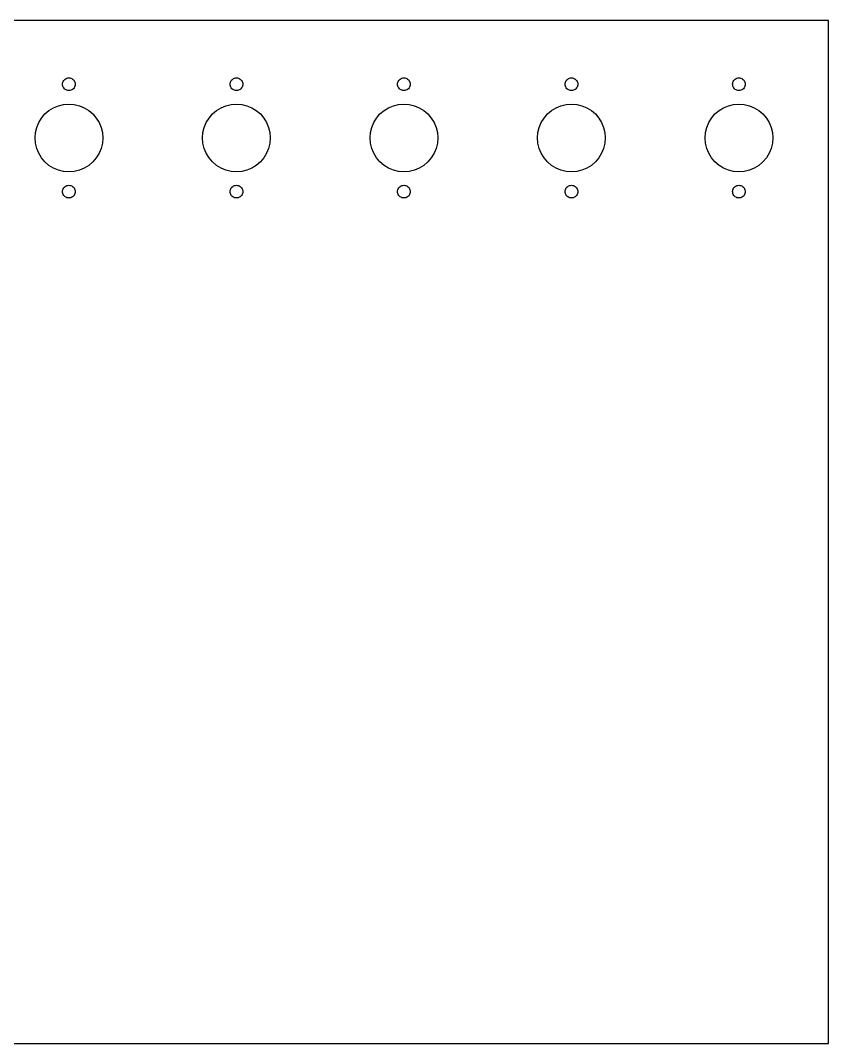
# Model space of a CAD drawing. Header units: metres. Extents: x 0 to 456, y 0 to 305.
# Drawn here: x 215.2 to 456, y 0 to 304.8 of the extents above; entities that cross this region are included whole.
import ezdxf

# ---------------------------------------------------------------- set-up
doc = ezdxf.new("R2010")
doc.units = ezdxf.units.M

msp = doc.modelspace()

# ---------------------------------------------------------------- linework, layer by layer
for p, q in [((456, 304.8), (0, 304.8)), ((456, 0), (456, 304.8)), ((227.853, 286.384), (227.966, 286.658)), ((227.966, 286.658), (228.121, 286.911)), ((228.121, 286.911), (228.314, 287.136)), ((228.314, 287.136), (228.539, 287.329)), ((228.539, 287.329), (228.792, 287.484)), ((228.792, 287.484), (229.066, 287.597)), ((229.066, 287.597), (229.354, 287.666)), ((229.354, 287.666), (229.65, 287.69)), ((229.65, 287.69), (229.946, 287.666)), ((229.946, 287.666), (230.234, 287.597)), ((230.234, 287.597), (230.508, 287.484)), ((230.508, 287.484), (230.761, 287.329)), ((230.761, 287.329), (230.986, 287.136)), ((230.986, 287.136), (231.179, 286.911)), ((231.179, 286.911), (231.334, 286.658)), ((231.334, 286.658), (231.447, 286.384)), ((277.765, 286.384), (277.879, 286.658)), ((277.879, 286.658), (278.034, 286.911)), ((278.034, 286.911), (278.226, 287.136)), ((278.226, 287.136), (278.452, 287.329)), ((278.452, 287.329), (278.705, 287.484)), ((278.705, 287.484), (278.979, 287.597)), ((278.979, 287.597), (279.267, 287.666)), ((279.267, 287.666), (279.562, 287.69)), ((279.562, 287.69), (279.858, 287.666)), ((279.858, 287.666), (280.146, 287.597)), ((280.146, 287.597), (280.42, 287.484)), ((280.42, 287.484), (280.673, 287.329)), ((280.673, 287.329), (280.899, 287.136)), ((280.899, 287.136), (281.091, 286.911)), ((281.091, 286.911), (281.246, 286.658)), ((281.246, 286.658), (281.36, 286.384)), ((327.678, 286.384), (327.791, 286.658)), ((327.791, 286.658), (327.946, 286.911)), ((327.946, 286.911), (328.139, 287.136)), ((328.139, 287.136), (328.364, 287.329)), ((328.364, 287.329), (328.617, 287.484)), ((328.617, 287.484), (328.891, 287.597)), ((328.891, 287.597), (329.179, 287.666)), ((329.179, 287.666), (329.475, 287.69)), ((329.475, 287.69), (329.771, 287.666)), ((329.771, 287.666), (330.059, 287.597)), ((330.059, 287.597), (330.333, 287.484)), ((330.333, 287.484), (330.586, 287.329)), ((330.586, 287.329), (330.811, 287.136)), ((330.811, 287.136), (331.004, 286.911)), ((331.004, 286.911), (331.159, 286.658)), ((331.159, 286.658), (331.272, 286.384)), ((377.59, 286.384), (377.704, 286.658)), ((377.704, 286.658), (377.859, 286.911)), ((377.859, 286.911), (378.051, 287.136)), ((378.051, 287.136), (378.277, 287.329)), ((378.277, 287.329), (378.53, 287.484)), ((378.53, 287.484), (378.804, 287.597)), ((378.804, 287.597), (379.092, 287.666)), ((379.092, 287.666), (379.387, 287.69)), ((379.387, 287.69), (379.683, 287.666)), ((379.683, 287.666), (379.971, 287.597)), ((379.971, 287.597), (380.245, 287.484)), ((380.245, 287.484), (380.498, 287.329)), ((380.498, 287.329), (380.724, 287.136)), ((380.724, 287.136), (380.916, 286.911)), ((380.916, 286.911), (381.071, 286.658)), ((381.071, 286.658), (381.185, 286.384)), ((427.503, 286.384), (427.616, 286.658)), ((427.616, 286.658), (427.771, 286.911)), ((427.771, 286.911), (427.964, 287.136)), ((427.964, 287.136), (428.189, 287.329)), ((428.189, 287.329), (428.442, 287.484)), ((428.442, 287.484), (428.716, 287.597)), ((428.716, 287.597), (429.004, 287.666)), ((429.004, 287.666), (429.3, 287.69)), ((429.3, 287.69), (429.596, 287.666)), ((429.596, 287.666), (429.884, 287.597)), ((429.884, 287.597), (430.158, 287.484)), ((430.158, 287.484), (430.411, 287.329)), ((430.411, 287.329), (430.636, 287.136)), ((430.636, 287.136), (430.829, 286.911)), ((430.829, 286.911), (430.984, 286.658)), ((430.984, 286.658), (431.097, 286.384)), ((227.76, 285.8), (227.784, 286.096)), ((227.784, 285.504), (227.76, 285.8)), ((227.784, 286.096), (227.853, 286.384)), ((227.853, 285.216), (227.784, 285.504)), ((227.966, 284.942), (227.853, 285.216)), ((228.121, 284.689), (227.966, 284.942)), ((228.314, 284.464), (228.121, 284.689)), ((228.539, 284.271), (228.314, 284.464)), ((228.792, 284.116), (228.539, 284.271)), ((229.066, 284.003), (228.792, 284.116)), ((229.354, 283.934), (229.066, 284.003)), ((229.65, 283.91), (229.354, 283.934)), ((229.946, 283.934), (229.65, 283.91)), ((230.234, 284.003), (229.946, 283.934)), ((230.508, 284.116), (230.234, 284.003)), ((230.761, 284.271), (230.508, 284.116)), ((230.986, 284.464), (230.761, 284.271)), ((231.179, 284.689), (230.986, 284.464)), ((231.334, 284.942), (231.179, 284.689)), ((231.447, 285.216), (231.334, 284.942)), ((231.447, 286.384), (231.516, 286.096)), ((231.516, 285.504), (231.447, 285.216)), ((231.516, 286.096), (231.54, 285.8)), ((231.54, 285.8), (231.516, 285.504)), ((277.673, 285.8), (277.696, 286.096)), ((277.696, 285.504), (277.673, 285.8)), ((277.696, 286.096), (277.765, 286.384)), ((277.765, 285.216), (277.696, 285.504)), ((277.879, 284.942), (277.765, 285.216)), ((278.034, 284.689), (277.879, 284.942)), ((278.226, 284.464), (278.034, 284.689)), ((278.452, 284.271), (278.226, 284.464)), ((278.705, 284.116), (278.452, 284.271)), ((278.979, 284.003), (278.705, 284.116)), ((279.267, 283.934), (278.979, 284.003)), ((279.562, 283.91), (279.267, 283.934)), ((279.858, 283.934), (279.562, 283.91)), ((280.146, 284.003), (279.858, 283.934)), ((280.42, 284.116), (280.146, 284.003)), ((280.673, 284.271), (280.42, 284.116)), ((280.899, 284.464), (280.673, 284.271)), ((281.091, 284.689), (280.899, 284.464)), ((281.246, 284.942), (281.091, 284.689)), ((281.36, 285.216), (281.246, 284.942)), ((281.36, 286.384), (281.429, 286.096)), ((281.429, 285.504), (281.36, 285.216)), ((281.429, 286.096), (281.452, 285.8)), ((281.452, 285.8), (281.429, 285.504)), ((327.585, 285.8), (327.609, 286.096)), ((327.609, 285.504), (327.585, 285.8)), ((327.609, 286.096), (327.678, 286.384)), ((327.678, 285.216), (327.609, 285.504)), ((327.791, 284.942), (327.678, 285.216)), ((327.946, 284.689), (327.791, 284.942)), ((328.139, 284.464), (327.946, 284.689)), ((328.364, 284.271), (328.139, 284.464)), ((328.617, 284.116), (328.364, 284.271)), ((328.891, 284.003), (328.617, 284.116)), ((329.179, 283.934), (328.891, 284.003)), ((329.475, 283.91), (329.179, 283.934)), ((329.771, 283.934), (329.475, 283.91)), ((330.059, 284.003), (329.771, 283.934)), ((330.333, 284.116), (330.059, 284.003)), ((330.586, 284.271), (330.333, 284.116)), ((330.811, 284.464), (330.586, 284.271)), ((331.004, 284.689), (330.811, 284.464)), ((331.159, 284.942), (331.004, 284.689)), ((331.272, 285.216), (331.159, 284.942)), ((331.272, 286.384), (331.341, 286.096)), ((331.341, 285.504), (331.272, 285.216)), ((331.341, 286.096), (331.365, 285.8)), ((331.365, 285.8), (331.341, 285.504)), ((377.498, 285.8), (377.521, 286.096)), ((377.521, 285.504), (377.498, 285.8)), ((377.521, 286.096), (377.59, 286.384)), ((377.59, 285.216), (377.521, 285.504)), ((377.704, 284.942), (377.59, 285.216)), ((377.859, 284.689), (377.704, 284.942)), ((378.051, 284.464), (377.859, 284.689)), ((378.277, 284.271), (378.051, 284.464)), ((378.53, 284.116), (378.277, 284.271)), ((378.804, 284.003), (378.53, 284.116)), ((379.092, 283.934), (378.804, 284.003)), ((379.387, 283.91), (379.092, 283.934)), ((379.683, 283.934), (379.387, 283.91)), ((379.971, 284.003), (379.683, 283.934)), ((380.245, 284.116), (379.971, 284.003)), ((380.498, 284.271), (380.245, 284.116)), ((380.724, 284.464), (380.498, 284.271)), ((380.916, 284.689), (380.724, 284.464)), ((381.071, 284.942), (380.916, 284.689)), ((381.185, 285.216), (381.071, 284.942)), ((381.185, 286.384), (381.254, 286.096)), ((381.254, 285.504), (381.185, 285.216)), ((381.254, 286.096), (381.277, 285.8)), ((381.277, 285.8), (381.254, 285.504)), ((427.41, 285.8), (427.434, 286.096)), ((427.434, 285.504), (427.41, 285.8)), ((427.434, 286.096), (427.503, 286.384)), ((427.503, 285.216), (427.434, 285.504)), ((427.616, 284.942), (427.503, 285.216)), ((427.771, 284.689), (427.616, 284.942)), ((427.964, 284.464), (427.771, 284.689)), ((428.189, 284.271), (427.964, 284.464)), ((428.442, 284.116), (428.189, 284.271)), ((428.716, 284.003), (428.442, 284.116)), ((429.004, 283.934), (428.716, 284.003)), ((429.3, 283.91), (429.004, 283.934)), ((429.596, 283.934), (429.3, 283.91)), ((429.884, 284.003), (429.596, 283.934)), ((430.158, 284.116), (429.884, 284.003)), ((430.411, 284.271), (430.158, 284.116)), ((430.636, 284.464), (430.411, 284.271)), ((430.829, 284.689), (430.636, 284.464)), ((430.984, 284.942), (430.829, 284.689)), ((431.097, 285.216), (430.984, 284.942)), ((431.097, 286.384), (431.166, 286.096)), ((431.166, 285.504), (431.097, 285.216)), ((431.166, 286.096), (431.19, 285.8)), ((431.19, 285.8), (431.166, 285.504)), ((222.512, 276.938), (223.717, 277.967)), ((223.717, 277.967), (225.067, 278.794)), ((225.067, 278.794), (226.531, 279.4)), ((226.531, 279.4), (228.071, 279.77)), ((228.071, 279.77), (229.65, 279.894)), ((229.65, 279.894), (231.229, 279.77)), ((231.229, 279.77), (232.769, 279.4)), ((232.769, 279.4), (234.233, 278.794)), ((234.233, 278.794), (235.583, 277.967)), ((235.583, 277.967), (236.788, 276.938)), ((272.425, 276.938), (273.629, 277.967)), ((273.629, 277.967), (274.98, 278.794)), ((274.98, 278.794), (276.443, 279.4)), ((276.443, 279.4), (277.983, 279.77)), ((277.983, 279.77), (279.562, 279.894)), ((279.562, 279.894), (281.142, 279.77)), ((281.142, 279.77), (282.682, 279.4)), ((282.682, 279.4), (284.145, 278.794)), ((284.145, 278.794), (285.496, 277.967)), ((285.496, 277.967), (286.7, 276.938)), ((322.337, 276.938), (323.542, 277.967)), ((323.542, 277.967), (324.892, 278.794)), ((324.892, 278.794), (326.356, 279.4)), ((326.356, 279.4), (327.896, 279.77)), ((327.896, 279.77), (329.475, 279.894)), ((329.475, 279.894), (331.054, 279.77)), ((331.054, 279.77), (332.594, 279.4)), ((332.594, 279.4), (334.058, 278.794)), ((334.058, 278.794), (335.408, 277.967)), ((335.408, 277.967), (336.613, 276.938)), ((372.25, 276.938), (373.454, 277.967)), ((373.454, 277.967), (374.805, 278.794)), ((374.805, 278.794), (376.268, 279.4)), ((376.268, 279.4), (377.808, 279.77)), ((377.808, 279.77), (379.387, 279.894)), ((379.387, 279.894), (380.967, 279.77)), ((380.967, 279.77), (382.507, 279.4)), ((382.507, 279.4), (383.97, 278.794)), ((383.97, 278.794), (385.321, 277.967)), ((385.321, 277.967), (386.525, 276.938)), ((422.162, 276.938), (423.367, 277.967)), ((423.367, 277.967), (424.717, 278.794)), ((424.717, 278.794), (426.181, 279.4)), ((426.181, 279.4), (427.721, 279.77)), ((427.721, 279.77), (429.3, 279.894)), ((429.3, 279.894), (430.879, 279.77)), ((430.879, 279.77), (432.419, 279.4)), ((432.419, 279.4), (433.883, 278.794)), ((433.883, 278.794), (435.233, 277.967)), ((435.233, 277.967), (436.438, 276.938)), ((220.05, 272.919), (220.656, 274.383)), ((220.656, 274.383), (221.483, 275.733)), ((221.483, 275.733), (222.512, 276.938)), ((236.788, 276.938), (237.817, 275.733)), ((237.817, 275.733), (238.644, 274.383)), ((238.644, 274.383), (239.25, 272.919)), ((269.962, 272.919), (270.568, 274.383)), ((270.568, 274.383), (271.396, 275.733)), ((271.396, 275.733), (272.425, 276.938)), ((286.7, 276.938), (287.729, 275.733)), ((287.729, 275.733), (288.557, 274.383)), ((288.557, 274.383), (289.163, 272.919)), ((319.875, 272.919), (320.481, 274.383)), ((320.481, 274.383), (321.308, 275.733)), ((321.308, 275.733), (322.337, 276.938)), ((336.613, 276.938), (337.642, 275.733)), ((337.642, 275.733), (338.469, 274.383)), ((338.469, 274.383), (339.075, 272.919)), ((369.787, 272.919), (370.393, 274.383)), ((370.393, 274.383), (371.221, 275.733)), ((371.221, 275.733), (372.25, 276.938)), ((386.525, 276.938), (387.554, 275.733)), ((387.554, 275.733), (388.382, 274.383)), ((388.382, 274.383), (388.988, 272.919)), ((419.7, 272.919), (420.306, 274.383)), ((420.306, 274.383), (421.133, 275.733)), ((421.133, 275.733), (422.162, 276.938)), ((436.438, 276.938), (437.467, 275.733)), ((437.467, 275.733), (438.294, 274.383)), ((438.294, 274.383), (438.9, 272.919)), ((219.556, 269.8), (219.68, 271.379)), ((219.68, 271.379), (220.05, 272.919)), ((239.25, 272.919), (239.62, 271.379)), ((239.62, 271.379), (239.744, 269.8)), ((269.468, 269.8), (269.592, 271.379)), ((269.592, 271.379), (269.962, 272.919)), ((289.163, 272.919), (289.533, 271.379)), ((289.533, 271.379), (289.657, 269.8)), ((319.381, 269.8), (319.505, 271.379)), ((319.505, 271.379), (319.875, 272.919)), ((339.075, 272.919), (339.445, 271.379)), ((339.445, 271.379), (339.569, 269.8)), ((369.293, 269.8), (369.417, 271.379)), ((369.417, 271.379), (369.787, 272.919)), ((388.988, 272.919), (389.358, 271.379)), ((389.358, 271.379), (389.482, 269.8)), ((419.206, 269.8), (419.33, 271.379)), ((419.33, 271.379), (419.7, 272.919)), ((438.9, 272.919), (439.27, 271.379)), ((439.27, 271.379), (439.394, 269.8)), ((219.68, 268.221), (219.556, 269.8)), ((239.744, 269.8), (239.62, 268.221)), ((269.592, 268.221), (269.468, 269.8)), ((289.657, 269.8), (289.533, 268.221)), ((319.505, 268.221), (319.381, 269.8)), ((339.569, 269.8), (339.445, 268.221)), ((369.417, 268.221), (369.293, 269.8)), ((389.482, 269.8), (389.358, 268.221)), ((419.33, 268.221), (419.206, 269.8)), ((439.394, 269.8), (439.27, 268.221)), ((220.05, 266.681), (219.68, 268.221)), ((220.656, 265.217), (220.05, 266.681)), ((221.483, 263.867), (220.656, 265.217)), ((238.644, 265.217), (237.817, 263.867)), ((239.25, 266.681), (238.644, 265.217)), ((239.62, 268.221), (239.25, 266.681)), ((269.962, 266.681), (269.592, 268.221)), ((270.568, 265.217), (269.962, 266.681)), ((271.396, 263.867), (270.568, 265.217)), ((288.557, 265.217), (287.729, 263.867)), ((289.163, 266.681), (288.557, 265.217)), ((289.533, 268.221), (289.163, 266.681)), ((319.875, 266.681), (319.505, 268.221)), ((320.481, 265.217), (319.875, 266.681)), ((321.308, 263.867), (320.481, 265.217)), ((338.469, 265.217), (337.642, 263.867)), ((339.075, 266.681), (338.469, 265.217)), ((339.445, 268.221), (339.075, 266.681)), ((369.787, 266.681), (369.417, 268.221)), ((370.393, 265.217), (369.787, 266.681)), ((371.221, 263.867), (370.393, 265.217)), ((388.382, 265.217), (387.554, 263.867)), ((388.988, 266.681), (388.382, 265.217)), ((389.358, 268.221), (388.988, 266.681)), ((419.7, 266.681), (419.33, 268.221)), ((420.306, 265.217), (419.7, 266.681)), ((421.133, 263.867), (420.306, 265.217)), ((438.294, 265.217), (437.467, 263.867)), ((438.9, 266.681), (438.294, 265.217)), ((439.27, 268.221), (438.9, 266.681)), ((222.512, 262.662), (221.483, 263.867)), ((223.717, 261.633), (222.512, 262.662)), ((236.788, 262.662), (235.583, 261.633)), ((237.817, 263.867), (236.788, 262.662)), ((272.425, 262.662), (271.396, 263.867)), ((273.629, 261.633), (272.425, 262.662)), ((286.7, 262.662), (285.496, 261.633)), ((287.729, 263.867), (286.7, 262.662)), ((322.337, 262.662), (321.308, 263.867)), ((323.542, 261.633), (322.337, 262.662)), ((336.613, 262.662), (335.408, 261.633)), ((337.642, 263.867), (336.613, 262.662)), ((372.25, 262.662), (371.221, 263.867)), ((373.454, 261.633), (372.25, 262.662)), ((386.525, 262.662), (385.321, 261.633)), ((387.554, 263.867), (386.525, 262.662)), ((422.162, 262.662), (421.133, 263.867)), ((423.367, 261.633), (422.162, 262.662)), ((436.438, 262.662), (435.233, 261.633)), ((437.467, 263.867), (436.438, 262.662)), ((225.067, 260.806), (223.717, 261.633)), ((226.531, 260.2), (225.067, 260.806)), ((228.071, 259.83), (226.531, 260.2)), ((229.65, 259.706), (228.071, 259.83)), ((231.229, 259.83), (229.65, 259.706)), ((232.769, 260.2), (231.229, 259.83)), ((234.233, 260.806), (232.769, 260.2)), ((235.583, 261.633), (234.233, 260.806)), ((274.98, 260.806), (273.629, 261.633)), ((276.443, 260.2), (274.98, 260.806)), ((277.983, 259.83), (276.443, 260.2)), ((279.562, 259.706), (277.983, 259.83)), ((281.142, 259.83), (279.562, 259.706)), ((282.682, 260.2), (281.142, 259.83)), ((284.145, 260.806), (282.682, 260.2)), ((285.496, 261.633), (284.145, 260.806)), ((324.892, 260.806), (323.542, 261.633)), ((326.356, 260.2), (324.892, 260.806)), ((327.896, 259.83), (326.356, 260.2)), ((329.475, 259.706), (327.896, 259.83)), ((331.054, 259.83), (329.475, 259.706)), ((332.594, 260.2), (331.054, 259.83)), ((334.058, 260.806), (332.594, 260.2)), ((335.408, 261.633), (334.058, 260.806)), ((374.805, 260.806), (373.454, 261.633)), ((376.268, 260.2), (374.805, 260.806)), ((377.808, 259.83), (376.268, 260.2)), ((379.387, 259.706), (377.808, 259.83)), ((380.967, 259.83), (379.387, 259.706)), ((382.507, 260.2), (380.967, 259.83)), ((383.97, 260.806), (382.507, 260.2)), ((385.321, 261.633), (383.97, 260.806)), ((424.717, 260.806), (423.367, 261.633)), ((426.181, 260.2), (424.717, 260.806)), ((427.721, 259.83), (426.181, 260.2)), ((429.3, 259.706), (427.721, 259.83)), ((430.879, 259.83), (429.3, 259.706)), ((432.419, 260.2), (430.879, 259.83)), ((433.883, 260.806), (432.419, 260.2)), ((435.233, 261.633), (433.883, 260.806)), ((227.76, 253.8), (227.784, 254.096)), ((227.784, 253.504), (227.76, 253.8)), ((227.784, 254.096), (227.853, 254.384)), ((227.853, 253.216), (227.784, 253.504)), ((227.853, 254.384), (227.966, 254.658)), ((227.966, 252.942), (227.853, 253.216)), ((227.966, 254.658), (228.121, 254.911)), ((228.121, 254.911), (228.314, 255.136)), ((228.314, 255.136), (228.539, 255.329)), ((228.539, 255.329), (228.792, 255.484)), ((228.792, 255.484), (229.066, 255.597)), ((229.066, 255.597), (229.354, 255.666)), ((229.354, 255.666), (229.65, 255.69)), ((229.65, 255.69), (229.946, 255.666)), ((229.946, 255.666), (230.234, 255.597)), ((230.234, 255.597), (230.508, 255.484)), ((230.508, 255.484), (230.761, 255.329)), ((230.761, 255.329), (230.986, 255.136)), ((230.986, 255.136), (231.179, 254.911)), ((231.179, 254.911), (231.334, 254.658)), ((231.334, 254.658), (231.447, 254.384)), ((231.447, 253.216), (231.334, 252.942)), ((231.447, 254.384), (231.516, 254.096)), ((231.516, 253.504), (231.447, 253.216)), ((231.516, 254.096), (231.54, 253.8)), ((231.54, 253.8), (231.516, 253.504)), ((277.673, 253.8), (277.696, 254.096)), ((277.696, 253.504), (277.673, 253.8)), ((277.696, 254.096), (277.765, 254.384)), ((277.765, 253.216), (277.696, 253.504)), ((277.765, 254.384), (277.879, 254.658)), ((277.879, 252.942), (277.765, 253.216)), ((277.879, 254.658), (278.034, 254.911)), ((278.034, 254.911), (278.226, 255.136)), ((278.226, 255.136), (278.452, 255.329)), ((278.452, 255.329), (278.705, 255.484)), ((278.705, 255.484), (278.979, 255.597)), ((278.979, 255.597), (279.267, 255.666)), ((279.267, 255.666), (279.562, 255.69)), ((279.562, 255.69), (279.858, 255.666)), ((279.858, 255.666), (280.146, 255.597)), ((280.146, 255.597), (280.42, 255.484)), ((280.42, 255.484), (280.673, 255.329)), ((280.673, 255.329), (280.899, 255.136)), ((280.899, 255.136), (281.091, 254.911)), ((281.091, 254.911), (281.246, 254.658)), ((281.246, 254.658), (281.36, 254.384)), ((281.36, 253.216), (281.246, 252.942)), ((281.36, 254.384), (281.429, 254.096)), ((281.429, 253.504), (281.36, 253.216)), ((281.429, 254.096), (281.452, 253.8)), ((281.452, 253.8), (281.429, 253.504)), ((327.585, 253.8), (327.609, 254.096)), ((327.609, 253.504), (327.585, 253.8)), ((327.609, 254.096), (327.678, 254.384)), ((327.678, 253.216), (327.609, 253.504)), ((327.678, 254.384), (327.791, 254.658)), ((327.791, 252.942), (327.678, 253.216)), ((327.791, 254.658), (327.946, 254.911)), ((327.946, 254.911), (328.139, 255.136)), ((328.139, 255.136), (328.364, 255.329)), ((328.364, 255.329), (328.617, 255.484)), ((328.617, 255.484), (328.891, 255.597)), ((328.891, 255.597), (329.179, 255.666)), ((329.179, 255.666), (329.475, 255.69)), ((329.475, 255.69), (329.771, 255.666)), ((329.771, 255.666), (330.059, 255.597)), ((330.059, 255.597), (330.333, 255.484)), ((330.333, 255.484), (330.586, 255.329)), ((330.586, 255.329), (330.811, 255.136)), ((330.811, 255.136), (331.004, 254.911)), ((331.004, 254.911), (331.159, 254.658)), ((331.159, 254.658), (331.272, 254.384)), ((331.272, 253.216), (331.159, 252.942)), ((331.272, 254.384), (331.341, 254.096)), ((331.341, 253.504), (331.272, 253.216)), ((331.341, 254.096), (331.365, 253.8)), ((331.365, 253.8), (331.341, 253.504)), ((377.498, 253.8), (377.521, 254.096)), ((377.521, 253.504), (377.498, 253.8)), ((377.521, 254.096), (377.59, 254.384)), ((377.59, 253.216), (377.521, 253.504)), ((377.59, 254.384), (377.704, 254.658)), ((377.704, 252.942), (377.59, 253.216)), ((377.704, 254.658), (377.859, 254.911)), ((377.859, 254.911), (378.051, 255.136)), ((378.051, 255.136), (378.277, 255.329)), ((378.277, 255.329), (378.53, 255.484)), ((378.53, 255.484), (378.804, 255.597)), ((378.804, 255.597), (379.092, 255.666)), ((379.092, 255.666), (379.387, 255.69)), ((379.387, 255.69), (379.683, 255.666)), ((379.683, 255.666), (379.971, 255.597)), ((379.971, 255.597), (380.245, 255.484)), ((380.245, 255.484), (380.498, 255.329)), ((380.498, 255.329), (380.724, 255.136)), ((380.724, 255.136), (380.916, 254.911)), ((380.916, 254.911), (381.071, 254.658)), ((381.071, 254.658), (381.185, 254.384)), ((381.185, 253.216), (381.071, 252.942)), ((381.185, 254.384), (381.254, 254.096)), ((381.254, 253.504), (381.185, 253.216)), ((381.254, 254.096), (381.277, 253.8)), ((381.277, 253.8), (381.254, 253.504)), ((427.41, 253.8), (427.434, 254.096)), ((427.434, 253.504), (427.41, 253.8)), ((427.434, 254.096), (427.503, 254.384)), ((427.503, 253.216), (427.434, 253.504)), ((427.503, 254.384), (427.616, 254.658)), ((427.616, 252.942), (427.503, 253.216)), ((427.616, 254.658), (427.771, 254.911)), ((427.771, 254.911), (427.964, 255.136)), ((427.964, 255.136), (428.189, 255.329)), ((428.189, 255.329), (428.442, 255.484)), ((428.442, 255.484), (428.716, 255.597)), ((428.716, 255.597), (429.004, 255.666)), ((429.004, 255.666), (429.3, 255.69)), ((429.3, 255.69), (429.596, 255.666)), ((429.596, 255.666), (429.884, 255.597)), ((429.884, 255.597), (430.158, 255.484)), ((430.158, 255.484), (430.411, 255.329)), ((430.411, 255.329), (430.636, 255.136)), ((430.636, 255.136), (430.829, 254.911)), ((430.829, 254.911), (430.984, 254.658)), ((430.984, 254.658), (431.097, 254.384)), ((431.097, 253.216), (430.984, 252.942)), ((431.097, 254.384), (431.166, 254.096)), ((431.166, 253.504), (431.097, 253.216)), ((431.166, 254.096), (431.19, 253.8)), ((431.19, 253.8), (431.166, 253.504)), ((228.121, 252.689), (227.966, 252.942)), ((228.314, 252.464), (228.121, 252.689)), ((228.539, 252.271), (228.314, 252.464)), ((228.792, 252.116), (228.539, 252.271)), ((229.066, 252.003), (228.792, 252.116)), ((229.354, 251.934), (229.066, 252.003)), ((229.65, 251.91), (229.354, 251.934)), ((229.946, 251.934), (229.65, 251.91)), ((230.234, 252.003), (229.946, 251.934)), ((230.508, 252.116), (230.234, 252.003)), ((230.761, 252.271), (230.508, 252.116)), ((230.986, 252.464), (230.761, 252.271)), ((231.179, 252.689), (230.986, 252.464)), ((231.334, 252.942), (231.179, 252.689)), ((278.034, 252.689), (277.879, 252.942)), ((278.226, 252.464), (278.034, 252.689)), ((278.452, 252.271), (278.226, 252.464)), ((278.705, 252.116), (278.452, 252.271)), ((278.979, 252.003), (278.705, 252.116)), ((279.267, 251.934), (278.979, 252.003)), ((279.562, 251.91), (279.267, 251.934)), ((279.858, 251.934), (279.562, 251.91)), ((280.146, 252.003), (279.858, 251.934)), ((280.42, 252.116), (280.146, 252.003)), ((280.673, 252.271), (280.42, 252.116)), ((280.899, 252.464), (280.673, 252.271)), ((281.091, 252.689), (280.899, 252.464)), ((281.246, 252.942), (281.091, 252.689)), ((327.946, 252.689), (327.791, 252.942)), ((328.139, 252.464), (327.946, 252.689)), ((328.364, 252.271), (328.139, 252.464)), ((328.617, 252.116), (328.364, 252.271)), ((328.891, 252.003), (328.617, 252.116)), ((329.179, 251.934), (328.891, 252.003)), ((329.475, 251.91), (329.179, 251.934)), ((329.771, 251.934), (329.475, 251.91)), ((330.059, 252.003), (329.771, 251.934)), ((330.333, 252.116), (330.059, 252.003)), ((330.586, 252.271), (330.333, 252.116)), ((330.811, 252.464), (330.586, 252.271)), ((331.004, 252.689), (330.811, 252.464)), ((331.159, 252.942), (331.004, 252.689)), ((377.859, 252.689), (377.704, 252.942)), ((378.051, 252.464), (377.859, 252.689)), ((378.277, 252.271), (378.051, 252.464)), ((378.53, 252.116), (378.277, 252.271)), ((378.804, 252.003), (378.53, 252.116)), ((379.092, 251.934), (378.804, 252.003)), ((379.387, 251.91), (379.092, 251.934)), ((379.683, 251.934), (379.387, 251.91)), ((379.971, 252.003), (379.683, 251.934)), ((380.245, 252.116), (379.971, 252.003)), ((380.498, 252.271), (380.245, 252.116)), ((380.724, 252.464), (380.498, 252.271)), ((380.916, 252.689), (380.724, 252.464)), ((381.071, 252.942), (380.916, 252.689)), ((427.771, 252.689), (427.616, 252.942)), ((427.964, 252.464), (427.771, 252.689)), ((428.189, 252.271), (427.964, 252.464)), ((428.442, 252.116), (428.189, 252.271)), ((428.716, 252.003), (428.442, 252.116)), ((429.004, 251.934), (428.716, 252.003)), ((429.3, 251.91), (429.004, 251.934)), ((429.596, 251.934), (429.3, 251.91)), ((429.884, 252.003), (429.596, 251.934)), ((430.158, 252.116), (429.884, 252.003)), ((430.411, 252.271), (430.158, 252.116)), ((430.636, 252.464), (430.411, 252.271)), ((430.829, 252.689), (430.636, 252.464)), ((430.984, 252.942), (430.829, 252.689)), ((0, 0), (456, 0))]:
    msp.add_line(p, q)

doc.saveas('drawing.dxf')
